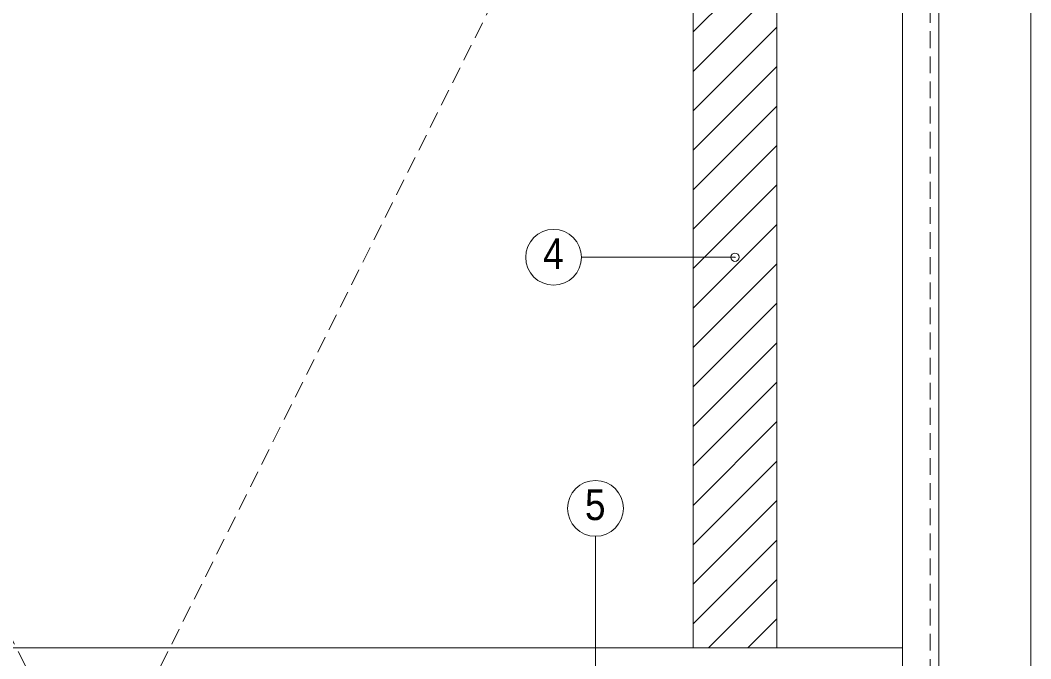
# Model space of a CAD drawing. Units: millimetres at full size, sheet at 1:5; details may follow other scales. Extents: x -5004 to 1000, y -688 to 1033.
# Drawn here: x 216.4 to 578.5, y -237.7 to -8.8 of the extents above; entities that cross this region are included whole.
import ezdxf
from ezdxf.enums import TextEntityAlignment as Align

# ---------------------------------------------------------------- set-up
doc = ezdxf.new("R2010")
doc.units = ezdxf.units.MM
doc.header["$LTSCALE"] = 5
doc.header["$PDMODE"] = 32
doc.header["$PDSIZE"] = 3
doc.linetypes.add('DASHED1', pattern=[1.8, 1.2, -0.6])
for name, color, linetype, lineweight in [('2-0_ＫＢ製品', 2, 'DASHED1', 9), ('2-1_躯体', 3, 'Continuous', 9), ('2-2_ハッチ', 7, 'Continuous', 9), ('2-4_引出線字', 4, 'Continuous', 9), ('2-5_文字', 7, 'Continuous', 9), ('2-8_他製品', 7, 'Continuous', 18), ('2-A_ベース', 3, 'Continuous', 9)]:
    doc.layers.add(name, color=color, linetype=linetype, lineweight=lineweight)
doc.styles.add('HGｺﾞｼｯｸM', font='')
doc.styles.get('HGｺﾞｼｯｸM').set_extended_font_data('HGｺﾞｼｯｸM')

msp = doc.modelspace()

# ---------------------------------------------------------------- linework, layer by layer
at = {"layer": '2-0_ＫＢ製品'}
for p, q in [((242.5, -288.75), (-57.5, 311.25)), ((242.5, -288.75), (542.5, 311.25)), ((542.5, -288.75), (542.5, 311.25))]:
    msp.add_line(p, q, dxfattribs=at)
at = {"layer": '2-1_躯体'}
for p, q in [((487.5, -233.75), (487.5, 256.25)), ((-47.5, -233.75), (532.5, -233.75))]:
    msp.add_line(p, q, dxfattribs=at)
at = {"layer": '2-2_ハッチ'}
for p, q in [((487.5, 17.034), (457.5, -12.966)), ((487.5, 2.892), (457.5, -27.108)), ((487.5, -11.25), (457.5, -41.25)), ((487.5, -25.392), (457.5, -55.392)), ((487.5, -39.534), (457.5, -69.534)), ((487.5, -53.676), (457.5, -83.676)), ((487.5, -67.819), (457.5, -97.819)), ((487.5, -81.961), (457.5, -111.961)), ((487.5, -96.103), (457.5, -126.103)), ((487.5, -110.245), (457.5, -140.245)), ((487.5, -124.387), (457.5, -154.387)), ((487.5, -138.529), (457.5, -168.529)), ((487.5, -152.671), (457.5, -182.671)), ((487.5, -166.813), (457.5, -196.813)), ((487.5, -180.956), (457.5, -210.956)), ((487.5, -195.098), (457.5, -225.098)), ((487.5, -209.24), (462.99, -233.75)), ((487.5, -223.382), (477.132, -233.75))]:
    msp.add_line(p, q, dxfattribs=at)
at = {"layer": '2-4_引出線字'}
for p, q in [((472.5, -93.75), (417.5, -93.75)), ((422.5, -253.723), (422.5, -193.75))]:
    msp.add_line(p, q, dxfattribs=at)
for centre in [(407.5, -93.75), (422.5, -183.75)]:
    msp.add_circle(centre, 10, dxfattribs=at)
msp.add_point((472.5, -93.75), dxfattribs=at)
at = {"layer": '2-8_他製品', "lineweight": 9}
msp.add_line((457.5, 256.25), (457.5, -233.75), dxfattribs=at)
at = {"layer": '2-A_ベース'}
for p, q in [((578.5, 347.25), (578.5, -324.75)), ((545.5, -291.75), (545.5, 314.25)), ((532.5, -278.75), (532.5, 301.25))]:
    msp.add_line(p, q, dxfattribs=at)

# ---------------------------------------------------------------- texts
at = {"layer": '2-5_文字', "style": 'HGｺﾞｼｯｸM', "width": 0.9}
for s, p in [('4', (403.75, -101.25)), ('5', (418.75, -191.25))]:
    msp.add_text(s, height=11, dxfattribs=at).set_placement(p, align=Align.BOTTOM_LEFT)

doc.saveas('drawing.dxf')
